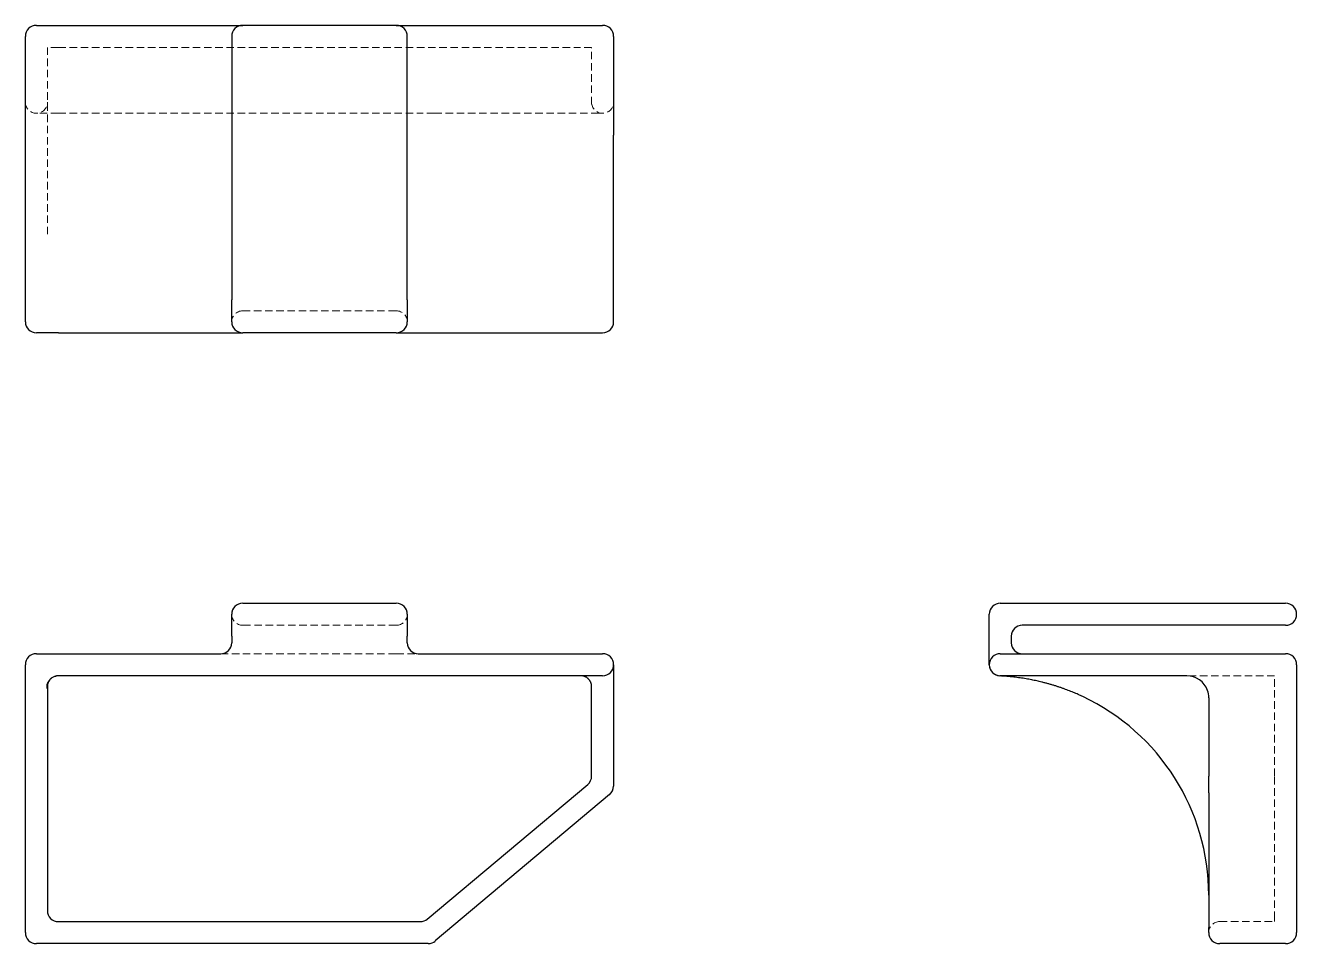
# Model space of a CAD drawing. Header units: millimetres. Extents: x 33 to 249, y 28 to 184.
import ezdxf

# ---------------------------------------------------------------- set-up
doc = ezdxf.new("R2010")
doc.units = ezdxf.units.MM
doc.linetypes.add('HIDDEN', pattern=[1.905, 1.27, -0.635])

msp = doc.modelspace()

# ---------------------------------------------------------------- linework, layer by layer
at = {"color": 7, "linetype": 'Continuous', "lineweight": 25}
for p, q in [((34.87, 184.12), (69.94, 184.12)), ((96.06, 184.12), (69.94, 184.12)), ((96.06, 184.12), (131.13, 184.12)), ((33, 133.75), (33, 182.26)), ((68.07, 182.26), (68.07, 137.48)), ((97.93, 137.48), (97.93, 182.26)), ((133, 182.26), (133, 165.46)), ((133, 133.75), (133, 165.46)), ((68.07, 133.75), (68.07, 137.48)), ((97.93, 137.48), (97.93, 133.75)), ((38.6, 131.88), (34.87, 131.88)), ((38.6, 131.88), (69.94, 131.88)), ((96.06, 131.88), (69.94, 131.88)), ((96.06, 131.88), (131.13, 131.88)), ((69.94, 85.92), (96.06, 85.92)), ((198.75, 85.92), (247.26, 85.92)), ((68.07, 80.32), (68.07, 84.05)), ((97.93, 84.05), (97.93, 80.32)), ((196.88, 75.47), (196.88, 84.05)), ((247.26, 82.19), (202.48, 82.19)), ((68.07, 80.32), (68.07, 79.2)), ((97.93, 79.2), (97.93, 80.32)), ((200.61, 80.32), (200.61, 79.2)), ((34.87, 77.34), (66.21, 77.34)), ((99.79, 77.34), (131.13, 77.34)), ((198.75, 77.34), (247.26, 77.34)), ((33, 75.43), (33, 75.47)), ((33, 36.29), (33, 75.43)), ((38.31, 73.58), (37.84, 73.44)), ((131.13, 73.6), (38.6, 73.6)), ((133, 75.47), (133, 69.87)), ((230.46, 73.6), (198.75, 73.6)), ((249.12, 75.47), (249.12, 54.82)), ((36.73, 71.74), (36.73, 36.29)), ((129.27, 69.87), (129.27, 71.74)), ((129.27, 56.56), (129.27, 69.87)), ((133, 69.87), (133, 54.82)), ((234.2, 69.87), (234.2, 56.56)), ((234.2, 54.82), (234.2, 56.56)), ((101.33, 32.25), (128.6, 55.13)), ((234.2, 53.71), (234.2, 54.82)), ((249.12, 54.82), (249.12, 29.95)), ((132.33, 53.39), (102.69, 28.52)), ((234.2, 53.71), (234.2, 30.82)), ((33, 29.95), (33, 36.29)), ((36.73, 36.29), (36.73, 33.68)), ((38.6, 31.81), (100.13, 31.81)), ((234.2, 29.95), (234.2, 30.82)), ((101.49, 28.08), (34.87, 28.08)), ((247.26, 28.08), (236.06, 28.08))]:
    msp.add_line(p, q, dxfattribs=at)
at = {"color": 7, "linetype": 'HIDDEN', "lineweight": 18}
for p, q in [((38.6, 180.39), (36.73, 180.39)), ((36.73, 180.39), (36.73, 148.57)), ((38.6, 180.39), (127.4, 180.39)), ((129.27, 180.39), (127.4, 180.39)), ((129.27, 170.74), (129.27, 180.39)), ((38.6, 169.2), (34.87, 169.2)), ((38.6, 169.2), (100.13, 169.2)), ((102.53, 169.2), (100.13, 169.2)), ((102.53, 169.2), (129.8, 169.2)), ((131.13, 169.2), (129.8, 169.2)), ((69.94, 135.61), (96.06, 135.61)), ((96.06, 82.19), (69.94, 82.19)), ((66.21, 77.34), (69.94, 77.34)), ((69.94, 77.34), (96.06, 77.34)), ((96.06, 77.34), (99.79, 77.34)), ((245.39, 73.6), (230.46, 73.6)), ((245.39, 71.74), (245.39, 73.6)), ((245.39, 56.56), (245.39, 71.74)), ((245.39, 55.13), (245.39, 56.56)), ((245.39, 32.25), (245.39, 55.13)), ((236.06, 31.81), (245.39, 31.81)), ((245.39, 31.81), (245.39, 32.25))]:
    msp.add_line(p, q, dxfattribs=at)
at = {"color": 7, "linetype": 'Continuous', "lineweight": 25}
for centre, radius, start, end in [((34.87, 182.26), 1.87, 90, 180), ((69.94, 182.26), 1.87, 90, 180), ((96.06, 182.26), 1.87, 0, 90), ((131.13, 182.26), 1.87, 0, 90), ((34.87, 133.75), 1.87, 180, 270), ((69.94, 133.75), 1.87, 180, 270), ((96.06, 133.75), 1.87, 270, 0), ((131.13, 133.75), 1.87, 270, 0), ((69.94, 84.05), 1.87, 90, 180), ((96.06, 84.05), 1.87, 0, 90), ((198.75, 84.05), 1.87, 90, 180), ((247.26, 84.05), 1.87, 270, 90), ((202.48, 80.32), 1.87, 90, 180), ((66.21, 79.2), 1.87, 270, 0), ((99.79, 79.2), 1.87, 180, 270), ((202.48, 79.2), 1.87, 180, 270), ((34.87, 75.47), 1.87, 90, 180), ((131.13, 75.47), 1.87, 270, 90), ((198.75, 75.47), 1.87, 90, 270), ((247.26, 75.47), 1.87, 0, 90), ((38.6, 71.74), 1.87, 90, 98.8522), ((198.75, 75.43), 1.87, 180, 267.2706), ((230.46, 69.87), 3.73, 19.4712, 90), ((196.88, 36.29), 37.31, 0, 64.7912), ((230.46, 69.87), 3.73, 0, 19.4712), ((127.4, 56.56), 1.87, 310, 0), ((131.13, 54.82), 1.87, 310, 0), ((38.6, 33.68), 1.87, 180, 270), ((100.13, 33.68), 1.87, 270, 310), ((34.87, 29.95), 1.87, 180, 270), ((101.49, 29.95), 1.87, 270, 310), ((236.06, 29.95), 1.87, 180, 270), ((247.26, 29.95), 1.87, 270, 0)]:
    msp.add_arc(centre, radius, start, end, dxfattribs=at)
at = {"color": 7, "linetype": 'HIDDEN', "lineweight": 18}
for centre, start, end in [((34.87, 171.06), 180, 0), ((131.13, 171.06), 180, 0), ((69.94, 133.75), 90, 180), ((96.06, 133.75), 0, 90), ((69.94, 84.05), 180, 270), ((96.06, 84.05), 270, 0), ((236.06, 29.95), 90, 180)]:
    msp.add_arc(centre, 1.87, start, end, dxfattribs=at)
at = {"color": 7, "linetype": 'Continuous', "lineweight": 25}
for points, knots in [([(36.7, 71.43), (36.69, 71.67), (36.68, 72.14), (36.94, 72.7), (37.31, 73.14), (37.76, 73.45), (38.1, 73.53), (38.27, 73.58)], [0, 0, 0, 0, 0.195954, 0.395086, 0.596096, 0.797686, 1, 1, 1, 1]), ([(129.27, 71.74), (129.27, 71.77), (129.27, 71.84), (129.26, 71.95), (129.24, 72.05), (129.22, 72.15), (129.2, 72.25), (129.17, 72.35), (129.13, 72.45), (129.08, 72.55), (129.03, 72.65), (128.98, 72.74), (128.92, 72.83), (128.85, 72.92), (128.78, 73), (128.7, 73.08), (128.61, 73.16), (128.51, 73.25), (128.37, 73.34), (128.18, 73.44), (127.96, 73.53), (127.69, 73.59), (127.5, 73.6), (127.4, 73.6)], [0, 0, 0, 0, 0.020989, 0.043143, 0.06653, 0.091204, 0.117216, 0.144606, 0.173409, 0.203655, 0.235372, 0.268581, 0.303302, 0.339553, 0.377349, 0.416703, 0.457627, 0.500132, 0.569679, 0.654427, 0.75439, 0.869579, 1, 1, 1, 1]), ([(212.77, 70.05), (212.65, 70.11), (212.39, 70.23), (211.99, 70.41), (211.59, 70.59), (211.17, 70.76), (210.74, 70.94), (210.3, 71.11), (209.84, 71.28), (209.38, 71.45), (208.9, 71.62), (208.41, 71.78), (207.91, 71.94), (207.4, 72.09), (206.87, 72.24), (206.33, 72.39), (205.7, 72.55), (204.95, 72.73), (204.06, 72.91), (203.11, 73.09), (202.09, 73.24), (201.01, 73.38), (199.85, 73.49), (199.07, 73.54), (198.66, 73.56)], [0, 0, 0, 0, 0.028164, 0.057023, 0.086588, 0.116871, 0.147883, 0.179634, 0.212134, 0.245391, 0.279413, 0.314209, 0.349785, 0.386147, 0.423303, 0.461258, 0.500017, 0.55778, 0.620084, 0.686939, 0.758352, 0.83433, 0.914878, 1, 1, 1, 1]), ([(37.81, 73.43), (37.67, 73.35), (37.4, 73.2), (37.09, 72.86), (36.88, 72.49), (36.75, 72.13), (36.74, 71.86), (36.73, 71.74)], [0, 0, 0, 0, 0.258449, 0.488208, 0.688363, 0.858943, 1, 1, 1, 1])]:
    msp.add_open_spline(points, degree=3, knots=knots, dxfattribs=at)

doc.saveas('drawing.dxf')
